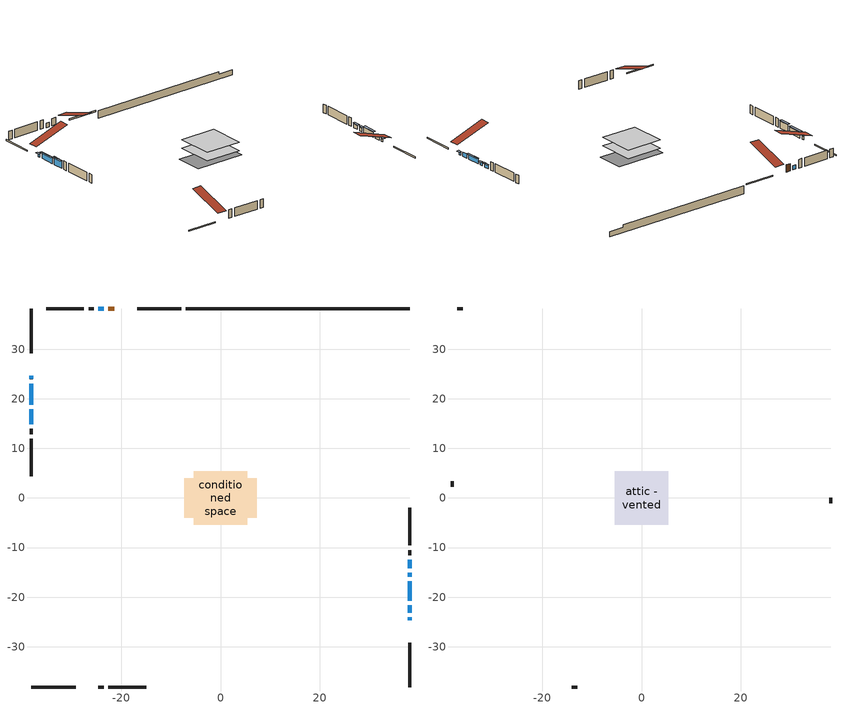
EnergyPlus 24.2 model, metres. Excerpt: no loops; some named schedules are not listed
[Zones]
conditioned space
 floor adiabatic (AdiabaticFloorConstruction): -5.39,-5.39 -5.39,5.39 5.39,5.39 5.39,-5.39 z0.3
 floor foundation (Slab1 construction): -7.29,-3.99 -7.29,3.99 7.29,3.99 7.29,-3.99 z-1.89
 wall outside (RimJoist1 construction): -7.91,38.13 -16.8,38.13 / -38.13,-38.13 -29.24,-38.13 / -38.13,38.13 -38.13,29.24 / 38.13,-38.13 38.13,-29.24 z0.3:0.6
 wall outside (AdiabaticWallConstruction 1): -21.42,38.13 -22.67,38.13 z0.3:2.33
 wall outside (AdiabaticWallConstruction): 38.13,-24.62 38.13,-24.08 z0.3:1.06; -23.59,38.13 -24.63,38.13 / 38.13,-23.15 38.13,-21.61 z0.3:1.52; -38.13,24.62 -38.13,24.01 z0.3:1.22; -38.13,23.08 -38.13,18.81 z0.3:2; -38.13,17.88 -38.13,14.89 z0.3:2.36; 38.13,-20.68 38.13,-16.76 z0.3:1.77; 38.13,-15.84 38.13,-15.05 z0.3:1.29; 38.13,-14.12 38.13,-12.5 z0.3:1.37
 wall outside (Wall1 construction): -25.55,38.13 -26.62,38.13 / -24.62,-38.13 -23.55,-38.13 / -38.13,13.96 -38.13,12.89 / 38.13,-11.57 38.13,-10.5 z0.3:2.74
 wall outside (Wall2 construction): -27.55,38.13 -35.16,38.13 / -22.62,-38.13 -15.01,-38.13 / -38.13,11.96 -38.13,4.35 / 38.13,-9.57 38.13,-1.96 z0.3:2.74
 wall foundation (FoundationWall1 construction): -6.98,38.13,-1.89 -6.98,38.13,0.3 33.62,38.13,0.3 33.62,38.13,-0.4 38.13,38.13,-0.4 38.13,38.13,-1.89
 window (WindowConstruction 5): 38.13,-24.62 38.13,-24.08 z0.3:1.06
 window (WindowConstruction 7): -23.59,38.13 -24.62,38.13 z0.3:1.52
 window (WindowConstruction 8): 38.13,-23.15 38.13,-21.61 z0.3:1.52
 window (WindowConstruction 6): -38.13,24.62 -38.13,24.01 z0.3:1.21
 window (WindowConstruction): -38.13,23.08 -38.13,18.81 z0.3:2
 window (WindowConstruction 1): -38.13,17.88 -38.13,14.89 z0.3:2.36
 window (WindowConstruction 2): 38.13,-20.68 38.13,-16.77 z0.3:1.77
 window (WindowConstruction 3): 38.13,-15.84 38.13,-15.05 z0.3:1.29
 window (WindowConstruction 4): 38.13,-14.12 38.13,-12.5 z0.3:1.37
 door (Door): -21.42,38.13 -22.67,38.13 z0.3:2.33
 ceiling adiabatic (AdiabaticFloorConstruction): 5.39,-5.39 5.39,5.39 -5.39,5.39 -5.39,-5.39 z0.3
attic - vented
 floor to conditioned space (Floor1 construction Reversed): -5.39,-5.39 -5.39,5.39 5.39,5.39 5.39,-5.39 z2.74
 wall outside (Wall3 construction): -36.09,38.13 -37.2,38.13 / -14.08,-38.13 -12.97,-38.13 / -38.13,3.42 -38.13,2.31 / 38.13,-1.03 38.13,0.08 z0.3:2.74
 roof outside (Roof1 construction): -20.49,38.13,2.74 -20.49,27.62,6.24 -17.73,27.62,6.24 -17.73,38.13,2.74; -25.55,-38.13,2.74 -25.55,-27.62,6.24 -28.31,-27.62,6.24 -28.31,-38.13,2.74; -38.13,25.55,2.74 -27.62,25.55,6.24 -27.62,28.31,6.24 -38.13,28.31,2.74; 38.13,-25.55,2.74 27.62,-25.55,6.24 27.62,-28.31,6.24 38.13,-28.31,2.74
shading: 38.13,-23.78 38.13,-24.92 38.74,-24.92 38.74,-23.78 z1.36; -38.13,23.71 -38.13,24.92 -38.74,24.92 -38.74,23.71 z1.51; -38.13,18.61 -38.13,23.28 -38.74,23.28 -38.74,18.61 z2.2; -38.13,14.68 -38.13,18.08 -38.74,18.08 -38.74,14.68 z2.56; 38.13,-16.56 38.13,-20.88 38.74,-20.88 38.74,-16.56 z1.97; 38.13,-14.85 38.13,-16.04 38.74,-16.04 38.74,-14.85 z1.49; 38.13,-12.3 38.13,-14.32 38.74,-14.32 38.74,-12.3 z1.57
[Building]
Building 1: Terrain=Suburbs
[Site:Location]
London AP_ON: Latitude {deg}=43.03; Longitude {deg}=-81.15; Time Zone {hr}=-5; Elevation {m}=278; Keep Site Location Information=Yes
[Site:GroundTemperature:Shallow]
3.98693, 1.93205, 1.76749, 2.74264, 6.6573, 10.5537, 13.9317, 16.0716, 16.2534, 14.513, 11.2211, 7.44421
[Site:WaterMainsTemperature]
Calculation Method=Schedule; Temperature Schedule=mains temperature schedule
[Material] Roughness=Rough; Thermal Absorptance=0.9
Name | Thickness {m} | Conductivity {W/m-K} | Density {kg/m3} | Specific Heat {J/kg-K} | Solar Absorptance | Visible Absorptance
asphalt or fiberglass shingles | 0.00635 | 0.162714 | 1121.4 | 1465.45 | 0.95 | 0.95
ceiling loosefill ins | 0.169333 | 0.0480833 | 16.02 | 1046.75 | 0.7 | 0.7
ceiling stud and cavity | 0.1397 | 0.43353 | 65.682 | 1177.47 | 0.7 | 0.7
concrete 4.0 in. | 0.1016 | 1.803125 | 2242.8 | 837.4 | 0.7 | 0.7
concrete 8.0 in. | 0.2032 | 1.803125 | 2242.8 | 837.4 | 0.7 | 0.7
door material | 0.04445 | 0.188738 | 512.64 | 1214.23 | 0.7 | 0.7
floor covering | 0.0127 | 0.0433444 | 54.468 | 1339.84 | 0.6 | 0.6
floor rigid ins; wall rigid ins | 0.512978 | 0.029427 | 32.04 | 1214.23 | 0.7 | 0.7
floor stud and cavity | 0.1397 | 1.75129 | 37.0049 | 1207.88 | 0.7 | 0.7
furniture material conditioned space 1 | 0.1524 | 0.115458 | 640.8 | 1214.23 | 0.6 | 0.6
gypsum board | 0.0127 | 0.160291 | 801 | 837.4 | 0.6 | 0.6
osb sheathing 0.5 in. | 0.0127 | 0.115458 | 512.64 | 1214.23 | 0.7 | 0.7
osb sheathing 0.75 in. | 0.01905 | 0.115458 | 512.64 | 1214.23 | 0.7 | 0.7
osb sheathing 2.0 in. | 0.0508 | 0.115458 | 512.64 | 1214.23 | 0.7 | 0.7
rim joist stud and cavity | 0.0508 | 0.747799 | 125.044 | 1163.47 | 0.6 | 0.6
wall stud and cavity | 0.1397 | 0.0827303 | 139.0536 | 1170.24 | 0.7 | 0.7
wall stud and cavity 1 | 0.1397 | 0.0817921 | 139.0536 | 1170.24 | 0.7 | 0.7
wall stud and cavity 2 | 0.0889 | 6.9971 | 50.32683 | 1063.81 | 0.6 | 0.6
wall stud and cavity 3 | 0.0889 | 0.380278 | 52.3479 | 1209.89 | 0.7 | 0.7
wall stud and cavity 4 | 0.0889 | 0.391764 | 83.0341 | 1211.67 | 0.7 | 0.7
wood siding | 0.0254 | 0.102417 | 544.68 | 1172.36 | 0.25 | 0.25
wood siding 1 | 0.00254 | 0.102417 | 544.68 | 1172.36 | 0.25 | 0.25
wood siding 2; wood siding 3; wood siding 4 | 0.0254 | 0.102417 | 544.68 | 1172.36 | 0.7 | 0.7
[WindowMaterial:SimpleGlazingSystem]
Name | U-Factor {W/m2-K} | Solar Heat Gain Coefficient
WindowMaterial | 2.00377 | 0.48
WindowMaterial 1 | 2.43813 | 0.12
WindowMaterial 2 | 2.4546 | 0.11
WindowMaterial 3 | 2.49605 | 0.1
WindowMaterial 4 | 2.46879 | 0.11
WindowMaterial 5 | 5.22717 | 0.66
WindowMaterial 6 | 5.37025 | 0.69
WindowMaterial 7 | 5.02503 | 0.63
[Construction]
AdiabaticFloorConstruction: floor stud and cavity, floor rigid ins, osb sheathing 0.75 in., floor covering
AdiabaticWallConstruction: wood siding 3, wall rigid ins, wall stud and cavity 3, gypsum board
AdiabaticWallConstruction 1: wood siding 4, wall rigid ins, wall stud and cavity 3, gypsum board
Door: door material
Floor1 construction Reversed: gypsum board, ceiling stud and cavity, ceiling loosefill ins
FoundationWall1 construction: concrete 8.0 in.
furniture construction conditioned space 1: furniture material conditioned space 1
PartitionWallConstruction: gypsum board, wall stud and cavity 4, gypsum board
RimJoist1 construction: wood siding 2, osb sheathing 2.0 in., rim joist stud and cavity
Roof1 construction: asphalt or fiberglass shingles
Slab1 construction: concrete 4.0 in.
Wall1 construction: wood siding, osb sheathing 0.5 in., wall stud and cavity, gypsum board
Wall2 construction: wood siding, osb sheathing 0.5 in., wall stud and cavity 1, gypsum board
Wall3 construction: wood siding 1, wall stud and cavity 2
WindowConstruction: WindowMaterial
WindowConstruction 1: WindowMaterial 1
WindowConstruction 2: WindowMaterial 2
WindowConstruction 3: WindowMaterial 3
WindowConstruction 4: WindowMaterial 4
WindowConstruction 5: WindowMaterial 5
WindowConstruction 6: WindowMaterial 6
WindowConstruction 7; WindowConstruction 8: WindowMaterial 7
[Zone] Multiplier=1; Part of Total Floor Area=Yes
Name | Volume {m3}
attic - vented | 66.0685
conditioned space | 567
[Space]
Name | Zone | Volume {m3}
attic - vented 1 | attic - vented | 66.0685
conditioned space 1 | conditioned space | 567
[ZoneInfiltration:EffectiveLeakageArea]
infil attic - vented 1: Zone or Space=attic - vented 1; Schedule=Always On Discrete; Effective Air Leakage Area {cm2}=5073.16; Stack Coefficient=0.000412994; Wind Coefficient=1.37307e-05
[ZoneMixing]
whole house fan mix: Zone or Space=attic - vented; Schedule=Always On Continuous; Design Flow Rate Calculation Method=Flow/Zone; Design Flow Rate {m3/s}=0; Source Zone or Space=conditioned space
[SurfaceProperty:ExposedFoundationPerimeter]
Slab1: Exposed Perimeter Calculation Method=TotalExposedPerimeter; Total Exposed Perimeter {m}=45.111
[InternalMass] Zone or ZoneList=conditioned space; Space or SpaceList=conditioned space 1
Name | Construction | Surface Area {m2}
furniture mass conditioned space 1 | furniture construction conditioned space 1 | 93.0398
partition wall mass | PartitionWallConstruction | 232.599
[Lights]
interior lighting: Zone or ZoneList or Space or SpaceList=conditioned space 1; Schedule=interior lighting schedule; Design Level Calculation Method=LightingLevel; Lighting Level {W}=343.2; Return Air Fraction=0; Fraction Radiant=0.6; Fraction Visible=0.2; Fraction Replaceable=1
[People]
occupants: Zone or ZoneList or Space or SpaceList=conditioned space 1; Number of People Schedule=occupants schedule; Number of People Calculation Method=People; Number of People=3; Fraction Radiant=0.314171; Sensible Heat Fraction=0.56303; Activity Level Schedule=occupants activity schedule; Carbon Dioxide Generation Rate {m3/s-W}=0; Enable ASHRAE 55 Comfort Warnings=No; Mean Radiant Temperature Calculation Type=EnclosureAveraged
[ElectricEquipment] Zone or ZoneList or Space or SpaceList=conditioned space 1; Design Level Calculation Method=EquipmentLevel
Name | Schedule | Design Level {W} | Fraction Latent | Fraction Radiant | Fraction Lost
clothes dryer | clothes dryer schedule | 140.772 | 0.015 | 0.081 | 0.85
clothes washer | clothes washer schedule | 32.1985 | 0.03 | 0.162 | 0.7
cooking range | cooking range schedule | 215.147 | 0.08 | 0.432 | 0.2
dishwasher | dishwasher schedule | 66.8632 | 0.3 | 0.18 | 0.4
fridge | fridge schedule | 72.9452 | 0 | 0.6 | 0
mech vent bath fan 0 | mech vent bath fan 0 schedule | 50.2 | 0 | 0 | 1
mech vent house fan | mech vent house fan schedule | 0 | 0 | 0 | 1
mech vent house fan cfis | mech vent house fan cfis schedule | 0 | 0 | 0 | 0
misc plug loads | misc plug loads schedule | 494.7 | 0.045 | 0.513 | 0.1
whole house fan | Always On Discrete | 0 | 0 | 0 | 1
[OtherEquipment] Zone or ZoneList or Space or SpaceList=conditioned space 1; Design Level Calculation Method=EquipmentLevel
Name | Fuel Type | Schedule | Design Level {W} | Fraction Latent | Fraction Radiant | Fraction Lost
clothes dryer 1 | Electricity | clothes dryer schedule | 0 | 0.015 | 0.081 | 0.85
cooking range 1 | Electricity | cooking range schedule | 0 | 0.08 | 0.432 | 0.2
general water use latent | None | general water use schedule | 62.594 | 1 | 0 | 0
general water use sensible | None | general water use schedule | -61.6891 | 0 | 0.6 | 0
mech vent house fan latent load | None | Always On Discrete | 0 | 1 | 0 | 0
mech vent house fan sensible load | None | Always On Discrete | 0 | 0 | 0 | 0
water heater energy adjustment1 | Electricity | Always On Discrete | 0.01 | 0 | 0 | 1
[ZoneInfiltration:DesignFlowRate] Zone or ZoneList or Space or SpaceList=conditioned space 1; Schedule=Always On Discrete; Design Flow Rate Calculation Method=Flow/Zone; Design Flow Rate {m3/s}=0
infil flow; natural vent flow; whole house fan flow
[ZoneControl:Thermostat]
conditioned space Thermostat: Zone or ZoneList=conditioned space; Control Type Schedule=conditioned space Thermostat Schedule; Control 1=conditioned space temperature setpoint; Temperature Difference Between Cutout And Setpoint {deltaC}=0
[AirLoopHVAC:UnitarySystem]
unit heater unitary system: Control Type=Load; Controlling Zone or Thermostat Location=conditioned space; Dehumidification Control Type=None; Availability Schedule=Always On Discrete; Supply Fan=unit heater supply fan; Fan Placement=BlowThrough; Supply Air Fan Operating Mode Schedule=unit heater auto fan schedule; Heating Coil=unit heater htg coil; DX Heating Coil Sizing Ratio=1; Use DOAS DX Cooling Coil=No; Minimum Supply Air Temperature {C}=2; Latent Load Control=SensibleOnlyLoadControl; Cooling Supply Air Flow Rate Method=None; Heating Supply Air Flow Rate Method=SupplyAirFlowRate; Heating Supply Air Flow Rate {m3/s}=0.693763; No Load Supply Air Flow Rate Method=SupplyAirFlowRate; No Load Supply Air Flow Rate {m3/s}=0; No Load Supply Air Flow Rate Control Set To Low Speed=Yes; Maximum Supply Air Temperature {C}=48.8889; Maximum Outdoor Dry-Bulb Temperature for Supplemental Heater Operation {C}=21; Ancillary On-Cycle Electric Power {W}=0; Ancillary Off-Cycle Electric Power {W}=0
[Fan:SystemModel]
unit heater supply fan: Availability Schedule=Always On Discrete; Design Maximum Air Flow Rate {m3/s}=0.693763; Speed Control Method=Discrete; Electric Power Minimum Flow Rate Fraction=0.2; Design Pressure Rise {Pa}=500; Motor Efficiency=1; Motor In Air Stream Fraction=1; Design Electric Power Consumption {W}=Autosize; Design Power Sizing Method=PowerPerFlow; Electric Power Per Unit Flow Rate {W/(m3/s)}=57.6566; Electric Power Per Unit Flow Rate Per Unit Pressure {W/((m3/s)-Pa)}=1.66667; Fan Total Efficiency=0.7; Motor Loss Radiative Fraction=0; Number of Speeds=1; Speed Flow Fraction 1=1; Speed Electric Power Fraction 1=1
[Coil:Heating:Fuel]
unit heater htg coil: Availability Schedule=Always On Discrete; Fuel Type=OtherFuel1; Burner Efficiency=0.7; Nominal Capacity {W}=14768.4; On Cycle Parasitic Electric Load {W}=0; Off Cycle Parasitic Fuel Load {W}=0
[Zone equipment]
conditioned space: unit heater unitary system
[Foundation:Kiva]
Foundation Kiva 1: Initial Indoor Air Temperature {C}=18; Wall Height Above Grade {m}=0.299984; Wall Depth Below Slab {m}=0.2032
[Foundation:Kiva:Settings]
Soil Conductivity {W/m-K}=0.849921; Soil Density {kg/m3}=1842.3; Soil Specific Heat {J/kg-K}=418.7; Ground Solar Absorptivity=0.9; Ground Thermal Absorptivity=0.9; Ground Surface Roughness {m}=0.03; Far-Field Width {m}=40; Deep-Ground Boundary Condition=ZeroFlux; Deep-Ground Depth {m}=40; Minimum Cell Dimension {m}=0.2; Maximum Cell Growth Coefficient=3; Simulation Timestep=Timestep
[Exterior:Lights]
exterior lighting: Schedule=exterior lighting schedule; Design Level {W}=75.6
[EnergyManagementSystem:GlobalVariable]
infil_program_Qfan
infil_program_Qinf
natural_vent_program_Qnv
natural_vent_program_Qwhf
[EnergyManagementSystem:Sensor]
Name | Output:Variable or Output:Meter Index Key | Output:Variable or Output:Meter
airflow_gain | infil flow | Infiltration Sensible Heat Gain Energy
airflow_gain_1 | natural vent flow | Infiltration Sensible Heat Gain Energy
airflow_gain_2 | whole house fan flow | Infiltration Sensible Heat Gain Energy
airflow_loss | infil flow | Infiltration Sensible Heat Loss Energy
airflow_loss_1 | natural vent flow | Infiltration Sensible Heat Loss Energy
airflow_loss_2 | whole house fan flow | Infiltration Sensible Heat Loss Energy
clg_load_cond |  | Cooling:EnergyTransfer:Zone:CONDITIONED SPACE
clg_sp_s; clg_sp_s_1 | cooling setpoint | Schedule Value
clothes_dryer_exhaust_0_sch_s | clothes dryer exhaust 0 schedule | Schedule Value
conditioned_space_clg_unmet_s | conditioned space | Zone Cooling Setpoint Not Met Time
conditioned_space_htg_unmet_s | conditioned space | Zone Heating Setpoint Not Met Time
cool_season | cooling season schedule | Schedule Value
fridge_tin_s | conditioned space | Zone Mean Air Temperature
htg_load_cond |  | Heating:EnergyTransfer:Zone:CONDITIONED SPACE
htg_sp_s; htg_sp_s_1 | heating setpoint | Schedule Value
ig_ee_conv | clothes dryer | Electric Equipment Convective Heating Energy
ig_ee_conv_2 | cooking range | Electric Equipment Convective Heating Energy
ig_ee_conv_4 | fridge | Electric Equipment Convective Heating Energy
ig_ee_conv_5 | misc plug loads | Electric Equipment Convective Heating Energy
ig_ee_conv_6 | whole house fan | Electric Equipment Convective Heating Energy
ig_ee_rad | clothes dryer | Electric Equipment Radiant Heating Energy
ig_ee_rad_2 | cooking range | Electric Equipment Radiant Heating Energy
ig_ee_rad_4 | fridge | Electric Equipment Radiant Heating Energy
ig_ee_rad_5 | misc plug loads | Electric Equipment Radiant Heating Energy
ig_ee_rad_6 | whole house fan | Electric Equipment Radiant Heating Energy
ig_lgt_conv | interior lighting | Lights Convective Heating Energy
ig_lgt_rad | interior lighting | Lights Radiant Heating Energy
ig_lgt_vis | interior lighting | Lights Visible Radiation Heating Energy
ig_oe_conv | clothes dryer 1 | Other Equipment Convective Heating Energy
ig_oe_conv_1 | cooking range 1 | Other Equipment Convective Heating Energy
ig_oe_conv_2 | general water use latent | Other Equipment Convective Heating Energy
ig_oe_conv_3 | general water use sensible | Other Equipment Convective Heating Energy
ig_oe_conv_4 | water heater energy adjustment1 | Other Equipment Convective Heating Energy
ig_oe_rad | clothes dryer 1 | Other Equipment Radiant Heating Energy
ig_oe_rad_1 | cooking range 1 | Other Equipment Radiant Heating Energy
ig_oe_rad_2 | general water use latent | Other Equipment Radiant Heating Energy
ig_oe_rad_3 | general water use sensible | Other Equipment Radiant Heating Energy
ig_oe_rad_4 | water heater energy adjustment1 | Other Equipment Radiant Heating Energy
ig_ppl_conv | occupants | People Convective Heating Energy
ig_ppl_rad | occupants | People Radiant Heating Energy
im_conv | furniture mass conditioned space 1 | Surface Inside Face Convection Heat Gain Energy
im_conv_1 | partition wall mass | Surface Inside Face Convection Heat Gain Energy
im_ig | furniture mass conditioned space 1 | Surface Inside Face Internal Gains Radiation Heat Gain Energy
im_ig_1 | partition wall mass | Surface Inside Face Internal Gains Radiation Heat Gain Energy
im_lgt | furniture mass conditioned space 1 | Surface Inside Face Lights Radiation Heat Gain Energy
im_lgt_1 | partition wall mass | Surface Inside Face Lights Radiation Heat Gain Energy
im_sol | furniture mass conditioned space 1 | Surface Inside Face Solar Radiation Heat Gain Energy
im_sol_1 | partition wall mass | Surface Inside Face Solar Radiation Heat Gain Energy
im_surf | furniture mass conditioned space 1 | Surface Inside Face Net Surface Thermal Radiation Heat Gain Energy
im_surf_1 | partition wall mass | Surface Inside Face Net Surface Thermal Radiation Heat Gain Energy
mech_vent_bath_fan_0_sch_s | mech vent bath fan 0 schedule | Schedule Value
mv_conv | mech vent bath fan 0 | Electric Equipment Convective Heating Energy
mv_conv_1 | mech vent house fan | Electric Equipment Convective Heating Energy
mv_conv_2 | mech vent house fan cfis | Electric Equipment Convective Heating Energy
mv_conv_3 | mech vent house fan latent load | Other Equipment Convective Heating Energy
mv_conv_4 | mech vent house fan sensible load | Other Equipment Convective Heating Energy
mv_rad | mech vent bath fan 0 | Electric Equipment Radiant Heating Energy
mv_rad_1 | mech vent house fan | Electric Equipment Radiant Heating Energy
mv_rad_2 | mech vent house fan cfis | Electric Equipment Radiant Heating Energy
mv_rad_3 | mech vent house fan latent load | Other Equipment Radiant Heating Energy
mv_rad_4 | mech vent house fan sensible load | Other Equipment Radiant Heating Energy
natural_vent_s | natural vent schedule | Schedule Value
out_pb_s |  | Site Outdoor Air Barometric Pressure
out_wt_s |  | Site Outdoor Air Humidity Ratio
site_vw_s |  | Site Wind Speed
ss_back_out | Window1 | Surface Window Shortwave from Zone Back Out Window Heat Transfer Rate
ss_back_out_1 | Window10 | Surface Window Shortwave from Zone Back Out Window Heat Transfer Rate
ss_back_out_2 | Window12 | Surface Window Shortwave from Zone Back Out Window Heat Transfer Rate
ss_back_out_3 | Window2 | Surface Window Shortwave from Zone Back Out Window Heat Transfer Rate
ss_back_out_4 | Window3 | Surface Window Shortwave from Zone Back Out Window Heat Transfer Rate
ss_back_out_5 | Window5 | Surface Window Shortwave from Zone Back Out Window Heat Transfer Rate
ss_back_out_6 | Window6 | Surface Window Shortwave from Zone Back Out Window Heat Transfer Rate
ss_back_out_7 | Window8 | Surface Window Shortwave from Zone Back Out Window Heat Transfer Rate
ss_back_out_8 | Window9 | Surface Window Shortwave from Zone Back Out Window Heat Transfer Rate
ss_conv | Door1 | Surface Inside Face Convection Heat Gain Energy
ss_conv_1 | Window1 | Surface Inside Face Convection Heat Gain Energy
ss_conv_2 | Window10 | Surface Inside Face Convection Heat Gain Energy
ss_conv_3 | Window12 | Surface Inside Face Convection Heat Gain Energy
ss_conv_4 | Window2 | Surface Inside Face Convection Heat Gain Energy
ss_conv_5 | Window3 | Surface Inside Face Convection Heat Gain Energy
ss_conv_6 | Window5 | Surface Inside Face Convection Heat Gain Energy
ss_conv_7 | Window6 | Surface Inside Face Convection Heat Gain Energy
ss_conv_8 | Window8 | Surface Inside Face Convection Heat Gain Energy
ss_conv_9 | Window9 | Surface Inside Face Convection Heat Gain Energy
ss_ig | Door1 | Surface Inside Face Internal Gains Radiation Heat Gain Energy
ss_ig_1 | Window1 | Surface Inside Face Internal Gains Radiation Heat Gain Energy
ss_ig_2 | Window10 | Surface Inside Face Internal Gains Radiation Heat Gain Energy
ss_ig_3 | Window12 | Surface Inside Face Internal Gains Radiation Heat Gain Energy
ss_ig_4 | Window2 | Surface Inside Face Internal Gains Radiation Heat Gain Energy
ss_ig_5 | Window3 | Surface Inside Face Internal Gains Radiation Heat Gain Energy
ss_ig_6 | Window5 | Surface Inside Face Internal Gains Radiation Heat Gain Energy
ss_ig_7 | Window6 | Surface Inside Face Internal Gains Radiation Heat Gain Energy
ss_ig_8 | Window8 | Surface Inside Face Internal Gains Radiation Heat Gain Energy
ss_ig_9 | Window9 | Surface Inside Face Internal Gains Radiation Heat Gain Energy
ss_lgt | Door1 | Surface Inside Face Lights Radiation Heat Gain Energy
ss_sol | Door1 | Surface Inside Face Solar Radiation Heat Gain Energy
ss_surf | Door1 | Surface Inside Face Net Surface Thermal Radiation Heat Gain Energy
ss_surf_1 | Window1 | Surface Inside Face Net Surface Thermal Radiation Heat Gain Energy
ss_surf_2 | Window10 | Surface Inside Face Net Surface Thermal Radiation Heat Gain Energy
ss_surf_3 | Window12 | Surface Inside Face Net Surface Thermal Radiation Heat Gain Energy
ss_surf_4 | Window2 | Surface Inside Face Net Surface Thermal Radiation Heat Gain Energy
ss_surf_5 | Window3 | Surface Inside Face Net Surface Thermal Radiation Heat Gain Energy
ss_surf_6 | Window5 | Surface Inside Face Net Surface Thermal Radiation Heat Gain Energy
ss_surf_7 | Window6 | Surface Inside Face Net Surface Thermal Radiation Heat Gain Energy
ss_surf_8 | Window8 | Surface Inside Face Net Surface Thermal Radiation Heat Gain Energy
ss_surf_9 | Window9 | Surface Inside Face Net Surface Thermal Radiation Heat Gain Energy
ss_trans_in | Window1 | Surface Window Transmitted Solar Radiation Rate
ss_trans_in_1 | Window10 | Surface Window Transmitted Solar Radiation Rate
ss_trans_in_2 | Window12 | Surface Window Transmitted Solar Radiation Rate
ss_trans_in_3 | Window2 | Surface Window Transmitted Solar Radiation Rate
ss_trans_in_4 | Window3 | Surface Window Transmitted Solar Radiation Rate
ss_trans_in_5 | Window5 | Surface Window Transmitted Solar Radiation Rate
ss_trans_in_6 | Window6 | Surface Window Transmitted Solar Radiation Rate
ss_trans_in_7 | Window8 | Surface Window Transmitted Solar Radiation Rate
ss_trans_in_8 | Window9 | Surface Window Transmitted Solar Radiation Rate
ss_trans_out | Window1 | Surface Inside Face Initial Transmitted Diffuse Transmitted Out Window Solar Radiation Rate
ss_trans_out_1 | Window10 | Surface Inside Face Initial Transmitted Diffuse Transmitted Out Window Solar Radiation Rate
ss_trans_out_2 | Window12 | Surface Inside Face Initial Transmitted Diffuse Transmitted Out Window Solar Radiation Rate
ss_trans_out_3 | Window2 | Surface Inside Face Initial Transmitted Diffuse Transmitted Out Window Solar Radiation Rate
ss_trans_out_4 | Window3 | Surface Inside Face Initial Transmitted Diffuse Transmitted Out Window Solar Radiation Rate
ss_trans_out_5 | Window5 | Surface Inside Face Initial Transmitted Diffuse Transmitted Out Window Solar Radiation Rate
ss_trans_out_6 | Window6 | Surface Inside Face Initial Transmitted Diffuse Transmitted Out Window Solar Radiation Rate
ss_trans_out_7 | Window8 | Surface Inside Face Initial Transmitted Diffuse Transmitted Out Window Solar Radiation Rate
ss_trans_out_8 | Window9 | Surface Inside Face Initial Transmitted Diffuse Transmitted Out Window Solar Radiation Rate
s_conv | Floor1 | Surface Inside Face Convection Heat Gain Energy
s_conv_1 | FoundationWall1 | Surface Inside Face Convection Heat Gain Energy
s_conv_10 | Wall1:180 | Surface Inside Face Convection Heat Gain Energy
s_conv_11 | Wall1:270 | Surface Inside Face Convection Heat Gain Energy
s_conv_12 | Wall1:90 | Surface Inside Face Convection Heat Gain Energy
s_conv_13 | Wall2:0 | Surface Inside Face Convection Heat Gain Energy
s_conv_14 | Wall2:180 | Surface Inside Face Convection Heat Gain Energy
s_conv_15 | Wall2:270 | Surface Inside Face Convection Heat Gain Energy
s_conv_16 | Wall2:90 | Surface Inside Face Convection Heat Gain Energy
s_conv_2 | inferred conditioned ceiling | Surface Inside Face Convection Heat Gain Energy
s_conv_3 | inferred conditioned floor | Surface Inside Face Convection Heat Gain Energy
s_conv_4 | RimJoist1:0 | Surface Inside Face Convection Heat Gain Energy
s_conv_5 | RimJoist1:180 | Surface Inside Face Convection Heat Gain Energy
s_conv_6 | RimJoist1:270 | Surface Inside Face Convection Heat Gain Energy
s_conv_7 | RimJoist1:90 | Surface Inside Face Convection Heat Gain Energy
s_conv_8 | Slab1 | Surface Inside Face Convection Heat Gain Energy
